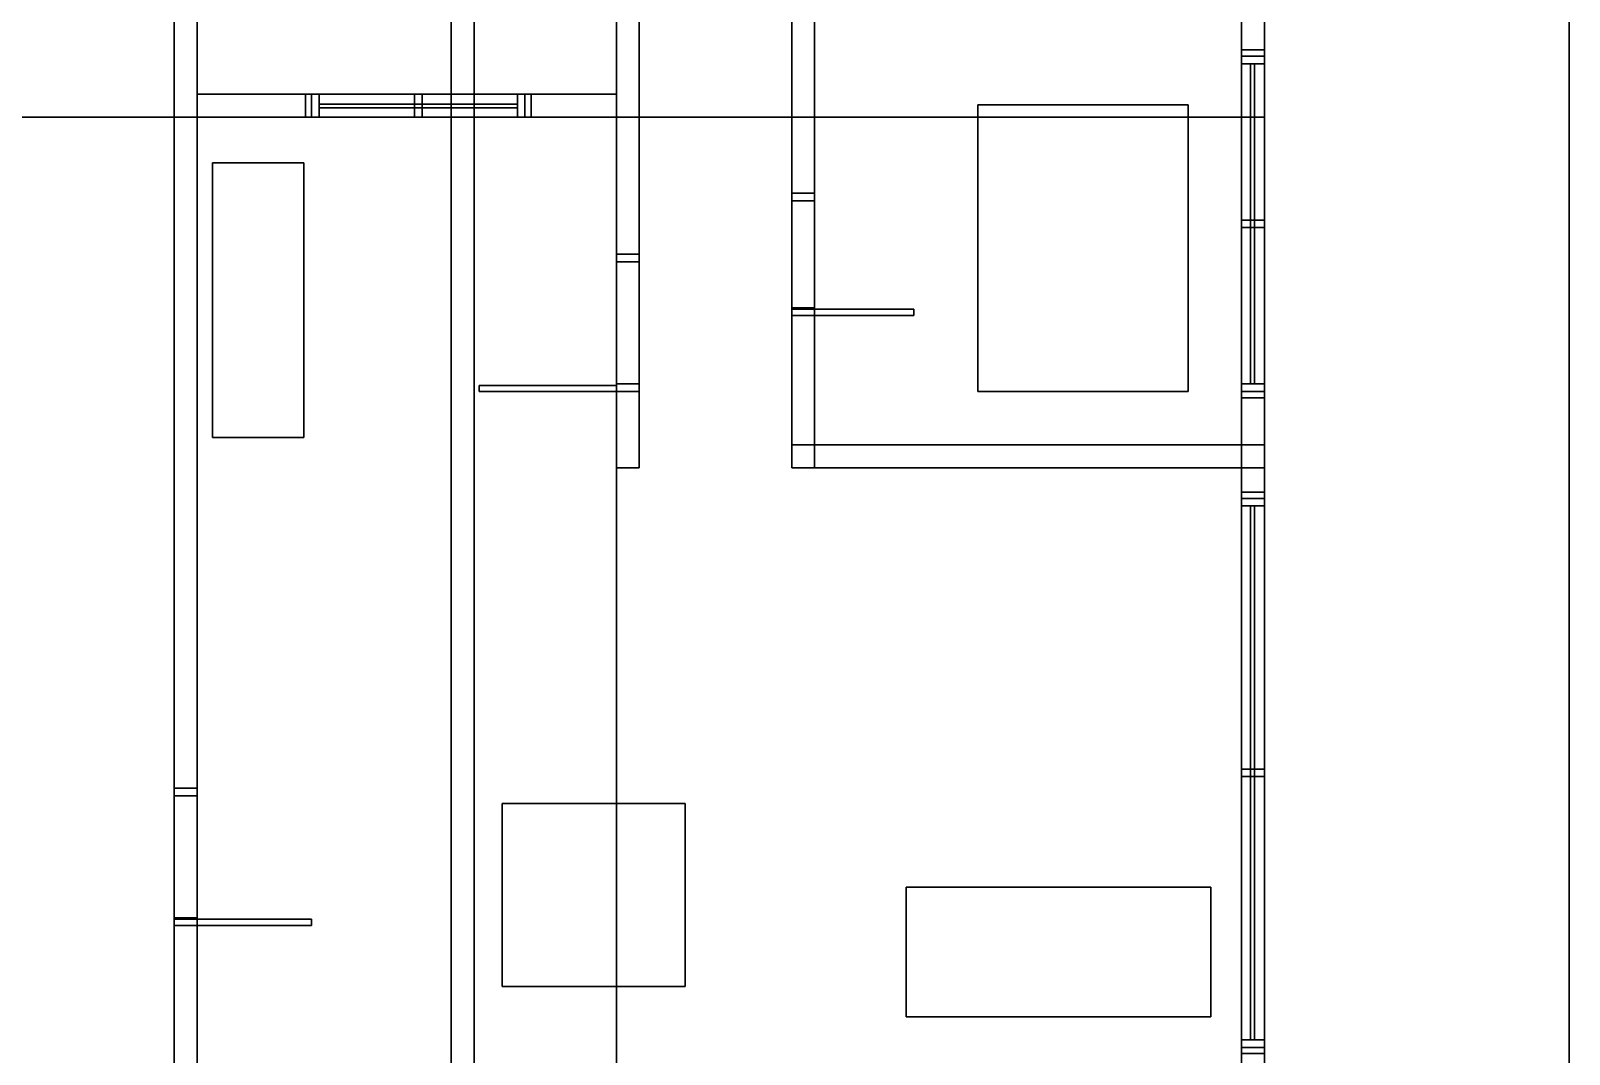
# Model space of a CAD drawing. Header units: metres. Extents: x 0 to 20, y 0 to 50.
# Drawn here: x 9.91 to 20, y 24.16 to 30.87 of the extents above; entities that cross this region are included whole.
import ezdxf

# ---------------------------------------------------------------- set-up
doc = ezdxf.new("R2010")
doc.units = ezdxf.units.M
doc.layers.add('MODELO_3D', color=7, linetype='Continuous')

msp = doc.modelspace()

# ---------------------------------------------------------------- linework, layer by layer
at = {"layer": 'MODELO_3D'}
for points in [[(0, 50, -0.25), (20, 50, -0.25), (20, 0, -0.25), (0, 0, -0.25)], [(20, 50, -0.05), (0, 50, -0.05), (0, 0, -0.05), (20, 0, -0.05)], [(20, 50, -0.25), (20, 50, -0.05), (20, 0, -0.05), (20, 0, -0.25)], [(2, 42, -0.15), (18, 42, -0.15), (18, 12, -0.15), (2, 12, -0.15)], [(18, 42), (2, 42), (2, 12), (18, 12)], [(17.849998, 12), (17.849998, 12, 4), (17.849998, 42, 4), (17.849998, 42)], [(17.849998, 42), (18, 42), (18, 12), (17.849998, 12)], [(18, 42, 4), (17.849998, 42, 4), (17.849998, 12, 4), (18, 12, 4)], [(17.849998, 12, 7.2), (17.849998, 12, 8.1), (17.849998, 42, 8.1), (17.849998, 42, 7.2)], [(17.849998, 42, 7.2), (18, 42, 7.2), (18, 12, 7.2), (17.849998, 12, 7.2)], [(18, 42, 8.1), (17.849998, 42, 8.1), (17.849998, 12, 8.1), (18, 12, 8.1)], [(18, 42, -0.15), (18, 42), (18, 12), (18, 12, -0.15)], [(18, 42), (18, 42, 4), (18, 12, 4), (18, 12)], [(18, 42, 7.2), (18, 42, 8.1), (18, 12, 8.1), (18, 12, 7.2)], [(2, 37, 4), (18, 37, 4), (18, 12, 4), (2, 12, 4)], [(18, 37, 4.2), (2, 37, 4.2), (2, 12, 4.2), (18, 12, 4.2)], [(18, 37, 4), (18, 37, 4.2), (18, 12, 4.2), (18, 12, 4)], [(10.85, 25.900002, 4.2), (10.85, 25.900002, 7.05), (10.85, 36, 7.05), (10.85, 36, 4.2)], [(10.85, 36, 4.2), (11, 36, 4.2), (11, 25.900002, 4.2), (10.85, 25.900002, 4.2)], [(11, 36, 7.05), (10.85, 36, 7.05), (10.85, 25.900002, 7.05), (11, 25.900002, 7.05)], [(11, 36, 4.2), (11, 36, 7.05), (11, 25.900002, 7.05), (11, 25.900002, 4.2)], [(12.666667, 12), (12.666667, 12, 4), (12.666667, 36, 4), (12.666667, 36)], [(12.666667, 36), (12.816667, 36), (12.816667, 12), (12.666667, 12)], [(12.816667, 36, 4), (12.666667, 36, 4), (12.666667, 12, 4), (12.816667, 12, 4)], [(12.816667, 36), (12.816667, 36, 4), (12.816667, 12, 4), (12.816667, 12)], [(9, 34.5, 7.05), (11, 34.5, 7.05), (11, 30.300001, 7.05), (9, 30.300001, 7.05)], [(11, 34.5, 7.2), (9, 34.5, 7.2), (9, 30.300001, 7.2), (11, 30.300001, 7.2)], [(11, 30.300001, 4.2), (11, 30.300001, 4.225), (11, 34.5, 4.225), (11, 34.5, 4.2)], [(11, 34.5, 4.2), (13.75, 34.5, 4.2), (13.75, 30.300001, 4.2), (11, 30.300001, 4.2)], [(13.75, 34.5, 4.225), (11, 34.5, 4.225), (11, 30.300001, 4.225), (13.75, 30.300001, 4.225)], [(11, 34.5, 7.05), (11, 34.5, 7.2), (11, 30.300001, 7.2), (11, 30.300001, 7.05)], [(13.75, 34.5, 4.2), (13.75, 34.5, 4.225), (13.75, 30.300001, 4.225), (13.75, 30.300001, 4.2)], [(13.75, 30.300001, 7.05), (13.75, 30.300001, 7.2), (13.75, 34.5, 7.2), (13.75, 34.5, 7.05)], [(13.75, 34.5, 7.05), (18, 34.5, 7.05), (18, 30.300001, 7.05), (13.75, 30.300001, 7.05)], [(18, 34.5, 7.2), (13.75, 34.5, 7.2), (13.75, 30.300001, 7.2), (18, 30.300001, 7.2)], [(18, 34.5, 7.05), (18, 34.5, 7.2), (18, 30.300001, 7.2), (18, 30.300001, 7.05)], [(14.900001, 29.799999, 4.2), (14.900001, 29.799999, 7.05), (14.900001, 33, 7.05), (14.900001, 33, 4.2)], [(14.900001, 33, 4.2), (15.05, 33, 4.2), (15.05, 29.799999, 4.2), (14.900001, 29.799999, 4.2)], [(15.05, 33, 7.05), (14.900001, 33, 7.05), (14.900001, 29.799999, 7.05), (15.05, 29.799999, 7.05)], [(15.05, 33, 4.2), (15.05, 33, 7.05), (15.05, 29.799999, 7.05), (15.05, 29.799999, 4.2)], [(17.849998, 30.700001, 4.2), (17.849998, 30.700001, 7.05), (17.849998, 32.5, 7.05), (17.849998, 32.5, 4.2)], [(17.849998, 32.5, 4.2), (18, 32.5, 4.2), (18, 30.700001, 4.2), (17.849998, 30.700001, 4.2)], [(18, 32.5, 7.05), (17.849998, 32.5, 7.05), (17.849998, 30.700001, 7.05), (18, 30.700001, 7.05)], [(18, 32.5, 4.2), (18, 32.5, 7.05), (18, 30.700001, 7.05), (18, 30.700001, 4.2)], [(13.75, 29.4, 4.2), (13.75, 29.4, 7.05), (13.75, 31.199999, 7.05), (13.75, 31.199999, 4.2)], [(13.75, 31.199999, 4.2), (13.9, 31.199999, 4.2), (13.9, 29.4, 4.2), (13.75, 29.4, 4.2)], [(13.9, 31.199999, 7.05), (13.75, 31.199999, 7.05), (13.75, 29.4, 7.05), (13.9, 29.4, 7.05)], [(13.9, 31.199999, 4.2), (13.9, 31.199999, 7.05), (13.9, 29.4, 7.05), (13.9, 29.4, 4.2)], [(17.849998, 28.460001, 5.065), (17.849998, 28.460001, 5.1), (17.849998, 30.74, 5.1), (17.849998, 30.74, 5.065)], [(17.849998, 30.74, 5.065), (17.849998, 30.74, 5.1), (18, 30.74, 5.1), (18, 30.74, 5.065)], [(17.849998, 30.74, 5.065), (18, 30.74, 5.065), (18, 28.460001, 5.065), (17.849998, 28.460001, 5.065)], [(18, 30.74, 5.1), (17.849998, 30.74, 5.1), (17.849998, 28.460001, 5.1), (18, 28.460001, 5.1)], [(17.849998, 28.5, 4.2), (17.849998, 28.5, 5.1), (17.849998, 30.700001, 5.1), (17.849998, 30.700001, 4.2)], [(17.849998, 30.700001, 4.2), (17.849998, 30.700001, 5.1), (18, 30.700001, 5.1), (18, 30.700001, 4.2)], [(17.849998, 30.700001, 4.2), (18, 30.700001, 4.2), (18, 28.5, 4.2), (17.849998, 28.5, 4.2)], [(18, 30.700001, 5.1), (17.849998, 30.700001, 5.1), (17.849998, 28.5, 5.1), (18, 28.5, 5.1)], [(17.849998, 28.5, 6.6), (17.849998, 28.5, 7.05), (17.849998, 30.700001, 7.05), (17.849998, 30.700001, 6.6)], [(17.849998, 30.700001, 6.6), (17.849998, 30.700001, 7.05), (18, 30.700001, 7.05), (18, 30.700001, 6.6)], [(17.849998, 30.700001, 6.6), (18, 30.700001, 6.6), (18, 28.5, 6.6), (17.849998, 28.5, 6.6)], [(18, 30.700001, 7.05), (17.849998, 30.700001, 7.05), (17.849998, 28.5, 7.05), (18, 28.5, 7.05)], [(17.849998, 28.5, 5.1), (17.849998, 28.5, 5.15), (17.849998, 30.700001, 5.15), (17.849998, 30.700001, 5.1)], [(17.849998, 30.700001, 5.1), (17.849998, 30.700001, 5.15), (18, 30.700001, 5.15), (18, 30.700001, 5.1)], [(17.849998, 30.700001, 5.1), (18, 30.700001, 5.1), (18, 28.5, 5.1), (17.849998, 28.5, 5.1)], [(18, 30.700001, 5.15), (17.849998, 30.700001, 5.15), (17.849998, 28.5, 5.15), (18, 28.5, 5.15)], [(17.849998, 28.5, 6.55), (17.849998, 28.5, 6.6), (17.849998, 30.700001, 6.6), (17.849998, 30.700001, 6.55)], [(17.849998, 30.700001, 6.55), (17.849998, 30.700001, 6.6), (18, 30.700001, 6.6), (18, 30.700001, 6.55)], [(17.849998, 30.700001, 6.55), (18, 30.700001, 6.55), (18, 28.5, 6.55), (17.849998, 28.5, 6.55)], [(18, 30.700001, 6.6), (17.849998, 30.700001, 6.6), (17.849998, 28.5, 6.6), (18, 28.5, 6.6)], [(18, 30.700001, 4.2), (18, 30.700001, 7.05), (17.849998, 30.700001, 7.05), (17.849998, 30.700001, 4.2)], [(17.849998, 30.65, 5.1), (17.849998, 30.65, 6.6), (17.849998, 30.699999, 6.6), (17.849998, 30.699999, 5.1)], [(17.849998, 30.699999, 5.1), (17.849998, 30.699999, 6.6), (18, 30.699999, 6.6), (18, 30.699999, 5.1)], [(17.849998, 30.699999, 5.1), (18, 30.699999, 5.1), (18, 30.65, 5.1), (17.849998, 30.65, 5.1)], [(18, 30.699999, 6.6), (17.849998, 30.699999, 6.6), (17.849998, 30.65, 6.6), (18, 30.65, 6.6)], [(18, 30.74, 5.065), (18, 30.74, 5.1), (18, 28.460001, 5.1), (18, 28.460001, 5.065)], [(18, 30.700001, 4.2), (18, 30.700001, 5.1), (18, 28.5, 5.1), (18, 28.5, 4.2)], [(18, 30.700001, 6.6), (18, 30.700001, 7.05), (18, 28.5, 7.05), (18, 28.5, 6.6)], [(18, 30.700001, 5.1), (18, 30.700001, 5.15), (18, 28.5, 5.15), (18, 28.5, 5.1)], [(18, 30.700001, 6.55), (18, 30.700001, 6.6), (18, 28.5, 6.6), (18, 28.5, 6.55)], [(18, 30.699999, 5.1), (18, 30.699999, 6.6), (18, 30.65, 6.6), (18, 30.65, 5.1)], [(18, 30.65, 5.1), (18, 30.65, 6.6), (17.849998, 30.65, 6.6), (17.849998, 30.65, 5.1)], [(17.91, 28.550001, 5.15), (17.91, 28.550001, 6.55), (17.91, 30.65, 6.55), (17.91, 30.65, 5.15)], [(17.91, 30.65, 5.15), (17.91, 30.65, 6.55), (17.935001, 30.65, 6.55), (17.935001, 30.65, 5.15)], [(17.91, 30.65, 5.15), (17.935001, 30.65, 5.15), (17.935001, 28.550001, 5.15), (17.91, 28.550001, 5.15)], [(17.935001, 30.65, 6.55), (17.91, 30.65, 6.55), (17.91, 28.550001, 6.55), (17.935001, 28.550001, 6.55)], [(17.935001, 30.65, 5.15), (17.935001, 30.65, 6.55), (17.935001, 28.550001, 6.55), (17.935001, 28.550001, 5.15)], [(11, 30.299999, 4.2), (11, 30.299999, 7.05), (11, 30.450001, 7.05), (11, 30.450001, 4.2)], [(11, 30.450001, 4.2), (11, 30.450001, 7.05), (11.75, 30.450001, 7.05), (11.75, 30.450001, 4.2)], [(11, 30.450001, 4.2), (11.75, 30.450001, 4.2), (11.75, 30.299999, 4.2), (11, 30.299999, 4.2)], [(11.75, 30.450001, 7.05), (11, 30.450001, 7.05), (11, 30.299999, 7.05), (11.75, 30.299999, 7.05)], [(11.71, 30.299999, 5.265), (11.71, 30.299999, 5.3), (11.71, 30.450001, 5.3), (11.71, 30.450001, 5.265)], [(11.71, 30.450001, 5.265), (11.71, 30.450001, 5.3), (13.19, 30.450001, 5.3), (13.19, 30.450001, 5.265)], [(11.71, 30.450001, 5.265), (13.19, 30.450001, 5.265), (13.19, 30.299999, 5.265), (11.71, 30.299999, 5.265)], [(13.19, 30.450001, 5.3), (11.71, 30.450001, 5.3), (11.71, 30.299999, 5.3), (13.19, 30.299999, 5.3)], [(11.75, 30.450001, 4.2), (11.75, 30.450001, 7.05), (11.75, 30.299999, 7.05), (11.75, 30.299999, 4.2)], [(11.75, 30.299999, 4.2), (11.75, 30.299999, 5.3), (11.75, 30.450001, 5.3), (11.75, 30.450001, 4.2)], [(11.75, 30.450001, 4.2), (11.75, 30.450001, 5.3), (13.15, 30.450001, 5.3), (13.15, 30.450001, 4.2)], [(11.75, 30.450001, 4.2), (13.15, 30.450001, 4.2), (13.15, 30.299999, 4.2), (11.75, 30.299999, 4.2)], [(13.15, 30.450001, 5.3), (11.75, 30.450001, 5.3), (11.75, 30.299999, 5.3), (13.15, 30.299999, 5.3)], [(11.75, 30.299999, 6.7), (11.75, 30.299999, 7.05), (11.75, 30.450001, 7.05), (11.75, 30.450001, 6.7)], [(11.75, 30.450001, 6.7), (11.75, 30.450001, 7.05), (13.15, 30.450001, 7.05), (13.15, 30.450001, 6.7)], [(11.75, 30.450001, 6.7), (13.15, 30.450001, 6.7), (13.15, 30.299999, 6.7), (11.75, 30.299999, 6.7)], [(13.15, 30.450001, 7.05), (11.75, 30.450001, 7.05), (11.75, 30.299999, 7.05), (13.15, 30.299999, 7.05)], [(11.75, 30.299999, 5.3), (11.75, 30.299999, 6.7), (11.75, 30.450001, 6.7), (11.75, 30.450001, 5.3)], [(11.75, 30.450001, 5.3), (11.75, 30.450001, 6.7), (11.799999, 30.450001, 6.7), (11.799999, 30.450001, 5.3)], [(11.75, 30.450001, 5.3), (11.799999, 30.450001, 5.3), (11.799999, 30.299999, 5.3), (11.75, 30.299999, 5.3)], [(11.799999, 30.450001, 6.7), (11.75, 30.450001, 6.7), (11.75, 30.299999, 6.7), (11.799999, 30.299999, 6.7)], [(11.75, 30.299999, 5.3), (11.75, 30.299999, 5.35), (11.75, 30.450001, 5.35), (11.75, 30.450001, 5.3)], [(11.75, 30.450001, 5.3), (11.75, 30.450001, 5.35), (13.15, 30.450001, 5.35), (13.15, 30.450001, 5.3)], [(11.75, 30.450001, 5.3), (13.15, 30.450001, 5.3), (13.15, 30.299999, 5.3), (11.75, 30.299999, 5.3)], [(13.15, 30.450001, 5.35), (11.75, 30.450001, 5.35), (11.75, 30.299999, 5.35), (13.15, 30.299999, 5.35)], [(11.75, 30.299999, 6.65), (11.75, 30.299999, 6.7), (11.75, 30.450001, 6.7), (11.75, 30.450001, 6.65)], [(11.75, 30.450001, 6.65), (11.75, 30.450001, 6.7), (13.15, 30.450001, 6.7), (13.15, 30.450001, 6.65)], [(11.75, 30.450001, 6.65), (13.15, 30.450001, 6.65), (13.15, 30.299999, 6.65), (11.75, 30.299999, 6.65)], [(13.15, 30.450001, 6.7), (11.75, 30.450001, 6.7), (11.75, 30.299999, 6.7), (13.15, 30.299999, 6.7)], [(11.799999, 30.450001, 5.3), (11.799999, 30.450001, 6.7), (11.799999, 30.299999, 6.7), (11.799999, 30.299999, 5.3)], [(11.8, 30.359999, 5.35), (11.8, 30.359999, 6.65), (11.8, 30.385, 6.65), (11.8, 30.385, 5.35)], [(11.8, 30.385, 5.35), (11.8, 30.385, 6.65), (13.099999, 30.385, 6.65), (13.099999, 30.385, 5.35)], [(11.8, 30.385, 5.35), (13.099999, 30.385, 5.35), (13.099999, 30.359999, 5.35), (11.8, 30.359999, 5.35)], [(13.099999, 30.385, 6.65), (11.8, 30.385, 6.65), (11.8, 30.359999, 6.65), (13.099999, 30.359999, 6.65)], [(12.425, 30.299999, 5.3), (12.425, 30.299999, 6.7), (12.425, 30.450001, 6.7), (12.425, 30.450001, 5.3)], [(12.425, 30.450001, 5.3), (12.425, 30.450001, 6.7), (12.474999, 30.450001, 6.7), (12.474999, 30.450001, 5.3)], [(12.425, 30.450001, 5.3), (12.474999, 30.450001, 5.3), (12.474999, 30.299999, 5.3), (12.425, 30.299999, 5.3)], [(12.474999, 30.450001, 6.7), (12.425, 30.450001, 6.7), (12.425, 30.299999, 6.7), (12.474999, 30.299999, 6.7)], [(12.474999, 30.450001, 5.3), (12.474999, 30.450001, 6.7), (12.474999, 30.299999, 6.7), (12.474999, 30.299999, 5.3)], [(13.099999, 30.385, 5.35), (13.099999, 30.385, 6.65), (13.099999, 30.359999, 6.65), (13.099999, 30.359999, 5.35)], [(13.1, 30.299999, 5.3), (13.1, 30.299999, 6.7), (13.1, 30.450001, 6.7), (13.1, 30.450001, 5.3)], [(13.1, 30.450001, 5.3), (13.1, 30.450001, 6.7), (13.15, 30.450001, 6.7), (13.15, 30.450001, 5.3)], [(13.1, 30.450001, 5.3), (13.15, 30.450001, 5.3), (13.15, 30.299999, 5.3), (13.1, 30.299999, 5.3)], [(13.15, 30.450001, 6.7), (13.1, 30.450001, 6.7), (13.1, 30.299999, 6.7), (13.15, 30.299999, 6.7)], [(13.15, 30.450001, 4.2), (13.15, 30.450001, 5.3), (13.15, 30.299999, 5.3), (13.15, 30.299999, 4.2)], [(13.15, 30.450001, 6.7), (13.15, 30.450001, 7.05), (13.15, 30.299999, 7.05), (13.15, 30.299999, 6.7)], [(13.15, 30.450001, 5.3), (13.15, 30.450001, 6.7), (13.15, 30.299999, 6.7), (13.15, 30.299999, 5.3)], [(13.15, 30.450001, 5.3), (13.15, 30.450001, 5.35), (13.15, 30.299999, 5.35), (13.15, 30.299999, 5.3)], [(13.15, 30.450001, 6.65), (13.15, 30.450001, 6.7), (13.15, 30.299999, 6.7), (13.15, 30.299999, 6.65)], [(13.15, 30.299999, 4.2), (13.15, 30.299999, 7.05), (13.15, 30.450001, 7.05), (13.15, 30.450001, 4.2)], [(13.15, 30.450001, 4.2), (13.15, 30.450001, 7.05), (13.75, 30.450001, 7.05), (13.75, 30.450001, 4.2)], [(13.15, 30.450001, 4.2), (13.75, 30.450001, 4.2), (13.75, 30.299999, 4.2), (13.15, 30.299999, 4.2)], [(13.75, 30.450001, 7.05), (13.15, 30.450001, 7.05), (13.15, 30.299999, 7.05), (13.75, 30.299999, 7.05)], [(13.19, 30.450001, 5.265), (13.19, 30.450001, 5.3), (13.19, 30.299999, 5.3), (13.19, 30.299999, 5.265)], [(13.75, 30.450001, 4.2), (13.75, 30.450001, 7.05), (13.75, 30.299999, 7.05), (13.75, 30.299999, 4.2)], [(16.119999, 28.5, 4.2), (16.119999, 28.5, 4.62), (16.119999, 30.380001, 4.62), (16.119999, 30.380001, 4.2)], [(16.119999, 30.380001, 4.2), (16.119999, 30.380001, 4.62), (17.5, 30.380001, 4.62), (17.5, 30.380001, 4.2)], [(16.119999, 30.380001, 4.2), (17.5, 30.380001, 4.2), (17.5, 28.5, 4.2), (16.119999, 28.5, 4.2)], [(17.5, 30.380001, 4.62), (16.119999, 30.380001, 4.62), (16.119999, 28.5, 4.62), (17.5, 28.5, 4.62)], [(16.119999, 28.5, 4.62), (16.119999, 28.5, 4.77), (16.119999, 30.380001, 4.77), (16.119999, 30.380001, 4.62)], [(16.119999, 30.380001, 4.62), (16.119999, 30.380001, 4.77), (17.5, 30.380001, 4.77), (17.5, 30.380001, 4.62)], [(16.119999, 30.380001, 4.62), (17.5, 30.380001, 4.62), (17.5, 28.5, 4.62), (16.119999, 28.5, 4.62)], [(17.5, 30.380001, 4.77), (16.119999, 30.380001, 4.77), (16.119999, 28.5, 4.77), (17.5, 28.5, 4.77)], [(17.5, 30.380001, 4.2), (17.5, 30.380001, 4.62), (17.5, 28.5, 4.62), (17.5, 28.5, 4.2)], [(17.5, 30.380001, 4.62), (17.5, 30.380001, 4.77), (17.5, 28.5, 4.77), (17.5, 28.5, 4.62)], [(11, 30.300001, 7.05), (11, 30.300001, 7.2), (9, 30.300001, 7.2), (9, 30.300001, 7.05)], [(9, 30.299999, 7.05), (9, 30.299999, 7.2), (11, 30.299999, 7.2), (11, 30.299999, 7.05)], [(9, 30.299999, 7.05), (11, 30.299999, 7.05), (11, 22.5, 7.05), (9, 22.5, 7.05)], [(11, 30.299999, 7.2), (9, 30.299999, 7.2), (9, 22.5, 7.2), (11, 22.5, 7.2)], [(13.75, 30.300001, 4.2), (13.75, 30.300001, 4.225), (11, 30.300001, 4.225), (11, 30.300001, 4.2)], [(11.75, 30.299999, 4.2), (11.75, 30.299999, 7.05), (11, 30.299999, 7.05), (11, 30.299999, 4.2)], [(11, 30.299999, 7.05), (11, 30.299999, 7.2), (11, 22.5, 7.2), (11, 22.5, 7.05)], [(11, 22.5, 7.05), (11, 22.5, 7.2), (11, 30.299999, 7.2), (11, 30.299999, 7.05)], [(11, 30.299999, 7.05), (11, 30.299999, 7.2), (13.75, 30.299999, 7.2), (13.75, 30.299999, 7.05)], [(11, 30.299999, 7.05), (13.75, 30.299999, 7.05), (13.75, 22.5, 7.05), (11, 22.5, 7.05)], [(13.75, 30.299999, 7.2), (11, 30.299999, 7.2), (11, 22.5, 7.2), (13.75, 22.5, 7.2)], [(13.19, 30.299999, 5.265), (13.19, 30.299999, 5.3), (11.71, 30.299999, 5.3), (11.71, 30.299999, 5.265)], [(13.15, 30.299999, 4.2), (13.15, 30.299999, 5.3), (11.75, 30.299999, 5.3), (11.75, 30.299999, 4.2)], [(13.15, 30.299999, 6.7), (13.15, 30.299999, 7.05), (11.75, 30.299999, 7.05), (11.75, 30.299999, 6.7)], [(11.799999, 30.299999, 5.3), (11.799999, 30.299999, 6.7), (11.75, 30.299999, 6.7), (11.75, 30.299999, 5.3)], [(13.15, 30.299999, 5.3), (13.15, 30.299999, 5.35), (11.75, 30.299999, 5.35), (11.75, 30.299999, 5.3)], [(13.15, 30.299999, 6.65), (13.15, 30.299999, 6.7), (11.75, 30.299999, 6.7), (11.75, 30.299999, 6.65)], [(13.099999, 30.359999, 5.35), (13.099999, 30.359999, 6.65), (11.8, 30.359999, 6.65), (11.8, 30.359999, 5.35)], [(12.474999, 30.299999, 5.3), (12.474999, 30.299999, 6.7), (12.425, 30.299999, 6.7), (12.425, 30.299999, 5.3)], [(13.15, 30.299999, 5.3), (13.15, 30.299999, 6.7), (13.1, 30.299999, 6.7), (13.1, 30.299999, 5.3)], [(13.75, 30.299999, 4.2), (13.75, 30.299999, 7.05), (13.15, 30.299999, 7.05), (13.15, 30.299999, 4.2)], [(18, 30.300001, 7.05), (18, 30.300001, 7.2), (13.75, 30.300001, 7.2), (13.75, 30.300001, 7.05)], [(13.75, 30.299999, 7.05), (13.75, 30.299999, 7.2), (13.75, 22.5, 7.2), (13.75, 22.5, 7.05)], [(13.75, 22.5, 7.05), (13.75, 22.5, 7.2), (13.75, 30.299999, 7.2), (13.75, 30.299999, 7.05)], [(13.75, 30.299999, 7.05), (13.75, 30.299999, 7.2), (18, 30.299999, 7.2), (18, 30.299999, 7.05)], [(13.75, 30.299999, 7.05), (18, 30.299999, 7.05), (18, 22.5, 7.05), (13.75, 22.5, 7.05)], [(18, 30.299999, 7.2), (13.75, 30.299999, 7.2), (13.75, 22.5, 7.2), (18, 22.5, 7.2)], [(18, 30.299999, 7.05), (18, 30.299999, 7.2), (18, 22.5, 7.2), (18, 22.5, 7.05)], [(11.099999, 28.200001, 4.2), (11.099999, 28.200001, 5.1), (11.099999, 30, 5.1), (11.099999, 30, 4.2)], [(11.099999, 30, 4.2), (11.099999, 30, 5.1), (11.7, 30, 5.1), (11.7, 30, 4.2)], [(11.099999, 30, 4.2), (11.7, 30, 4.2), (11.7, 28.200001, 4.2), (11.099999, 28.200001, 4.2)], [(11.7, 30, 5.1), (11.099999, 30, 5.1), (11.099999, 28.200001, 5.1), (11.7, 28.200001, 5.1)], [(11.7, 30, 4.2), (11.7, 30, 5.1), (11.7, 28.200001, 5.1), (11.7, 28.200001, 4.2)], [(14.900001, 29, 6.3), (14.900001, 29, 7.05), (14.900001, 29.799999, 7.05), (14.900001, 29.799999, 6.3)], [(14.900001, 29.799999, 6.3), (14.900001, 29.799999, 7.05), (15.05, 29.799999, 7.05), (15.05, 29.799999, 6.3)], [(14.900001, 29.799999, 6.3), (15.05, 29.799999, 6.3), (15.05, 29, 6.3), (14.900001, 29, 6.3)], [(15.05, 29.799999, 7.05), (14.900001, 29.799999, 7.05), (14.900001, 29, 7.05), (15.05, 29, 7.05)], [(14.900001, 29.75, 4.2), (14.900001, 29.75, 6.3), (14.900001, 29.799999, 6.3), (14.900001, 29.799999, 4.2)], [(14.900001, 29.799999, 4.2), (14.900001, 29.799999, 6.3), (15.05, 29.799999, 6.3), (15.05, 29.799999, 4.2)], [(14.900001, 29.799999, 4.2), (15.05, 29.799999, 4.2), (15.05, 29.75, 4.2), (14.900001, 29.75, 4.2)], [(15.05, 29.799999, 6.3), (14.900001, 29.799999, 6.3), (14.900001, 29.75, 6.3), (15.05, 29.75, 6.3)], [(14.900001, 29, 4.2), (14.900001, 29, 4.25), (14.900001, 29.799999, 4.25), (14.900001, 29.799999, 4.2)], [(14.900001, 29.799999, 4.2), (14.900001, 29.799999, 4.25), (15.05, 29.799999, 4.25), (15.05, 29.799999, 4.2)], [(14.900001, 29.799999, 4.2), (15.05, 29.799999, 4.2), (15.05, 29, 4.2), (14.900001, 29, 4.2)], [(15.05, 29.799999, 4.25), (14.900001, 29.799999, 4.25), (14.900001, 29, 4.25), (15.05, 29, 4.25)], [(14.900001, 29, 6.25), (14.900001, 29, 6.3), (14.900001, 29.799999, 6.3), (14.900001, 29.799999, 6.25)], [(14.900001, 29.799999, 6.25), (14.900001, 29.799999, 6.3), (15.05, 29.799999, 6.3), (15.05, 29.799999, 6.25)], [(14.900001, 29.799999, 6.25), (15.05, 29.799999, 6.25), (15.05, 29, 6.25), (14.900001, 29, 6.25)], [(15.05, 29.799999, 6.3), (14.900001, 29.799999, 6.3), (14.900001, 29, 6.3), (15.05, 29, 6.3)], [(15.05, 29.799999, 4.2), (15.05, 29.799999, 7.05), (14.900001, 29.799999, 7.05), (14.900001, 29.799999, 4.2)], [(15.05, 29.799999, 6.3), (15.05, 29.799999, 7.05), (15.05, 29, 7.05), (15.05, 29, 6.3)], [(15.05, 29.799999, 4.2), (15.05, 29.799999, 6.3), (15.05, 29.75, 6.3), (15.05, 29.75, 4.2)], [(15.05, 29.799999, 4.2), (15.05, 29.799999, 4.25), (15.05, 29, 4.25), (15.05, 29, 4.2)], [(15.05, 29.799999, 6.25), (15.05, 29.799999, 6.3), (15.05, 29, 6.3), (15.05, 29, 6.25)], [(15.05, 29.75, 4.2), (15.05, 29.75, 6.3), (14.900001, 29.75, 6.3), (14.900001, 29.75, 4.2)], [(17.849998, 29.575001, 5.1), (17.849998, 29.575001, 6.6), (17.849998, 29.625, 6.6), (17.849998, 29.625, 5.1)], [(17.849998, 29.625, 5.1), (17.849998, 29.625, 6.6), (18, 29.625, 6.6), (18, 29.625, 5.1)], [(17.849998, 29.625, 5.1), (18, 29.625, 5.1), (18, 29.575001, 5.1), (17.849998, 29.575001, 5.1)], [(18, 29.625, 6.6), (17.849998, 29.625, 6.6), (17.849998, 29.575001, 6.6), (18, 29.575001, 6.6)], [(18, 29.575001, 5.1), (18, 29.575001, 6.6), (17.849998, 29.575001, 6.6), (17.849998, 29.575001, 5.1)], [(18, 29.625, 5.1), (18, 29.625, 6.6), (18, 29.575001, 6.6), (18, 29.575001, 5.1)], [(13.75, 28.5, 6.3), (13.75, 28.5, 7.05), (13.75, 29.400002, 7.05), (13.75, 29.400002, 6.3)], [(13.75, 29.400002, 6.3), (13.75, 29.400002, 7.05), (13.9, 29.400002, 7.05), (13.9, 29.400002, 6.3)], [(13.75, 29.400002, 6.3), (13.9, 29.400002, 6.3), (13.9, 28.5, 6.3), (13.75, 28.5, 6.3)], [(13.9, 29.400002, 7.05), (13.75, 29.400002, 7.05), (13.75, 28.5, 7.05), (13.9, 28.5, 7.05)], [(13.75, 28.5, 4.2), (13.75, 28.5, 4.25), (13.75, 29.400002, 4.25), (13.75, 29.400002, 4.2)], [(13.75, 29.400002, 4.2), (13.75, 29.400002, 4.25), (13.9, 29.400002, 4.25), (13.9, 29.400002, 4.2)], [(13.75, 29.400002, 4.2), (13.9, 29.400002, 4.2), (13.9, 28.5, 4.2), (13.75, 28.5, 4.2)], [(13.9, 29.400002, 4.25), (13.75, 29.400002, 4.25), (13.75, 28.5, 4.25), (13.9, 28.5, 4.25)], [(13.75, 28.5, 6.25), (13.75, 28.5, 6.3), (13.75, 29.400002, 6.3), (13.75, 29.400002, 6.25)], [(13.75, 29.400002, 6.25), (13.75, 29.400002, 6.3), (13.9, 29.400002, 6.3), (13.9, 29.400002, 6.25)], [(13.75, 29.400002, 6.25), (13.9, 29.400002, 6.25), (13.9, 28.5, 6.25), (13.75, 28.5, 6.25)], [(13.9, 29.400002, 6.3), (13.75, 29.400002, 6.3), (13.75, 28.5, 6.3), (13.9, 28.5, 6.3)], [(13.75, 29.35, 4.2), (13.75, 29.35, 6.3), (13.75, 29.4, 6.3), (13.75, 29.4, 4.2)], [(13.75, 29.4, 4.2), (13.75, 29.4, 6.3), (13.9, 29.4, 6.3), (13.9, 29.4, 4.2)], [(13.75, 29.4, 4.2), (13.9, 29.4, 4.2), (13.9, 29.35, 4.2), (13.75, 29.35, 4.2)], [(13.9, 29.4, 6.3), (13.75, 29.4, 6.3), (13.75, 29.35, 6.3), (13.9, 29.35, 6.3)], [(13.9, 29.4, 4.2), (13.9, 29.4, 7.05), (13.75, 29.4, 7.05), (13.75, 29.4, 4.2)], [(13.9, 29.400002, 6.3), (13.9, 29.400002, 7.05), (13.9, 28.5, 7.05), (13.9, 28.5, 6.3)], [(13.9, 29.400002, 4.2), (13.9, 29.400002, 4.25), (13.9, 28.5, 4.25), (13.9, 28.5, 4.2)], [(13.9, 29.400002, 6.25), (13.9, 29.400002, 6.3), (13.9, 28.5, 6.3), (13.9, 28.5, 6.25)], [(13.9, 29.4, 4.2), (13.9, 29.4, 6.3), (13.9, 29.35, 6.3), (13.9, 29.35, 4.2)], [(13.9, 29.35, 4.2), (13.9, 29.35, 6.3), (13.75, 29.35, 6.3), (13.75, 29.35, 4.2)], [(14.900001, 29, 4.2), (14.900001, 29, 6.3), (14.900001, 29.049999, 6.3), (14.900001, 29.049999, 4.2)], [(14.900001, 29.049999, 4.2), (14.900001, 29.049999, 6.3), (15.05, 29.049999, 6.3), (15.05, 29.049999, 4.2)], [(14.900001, 29.049999, 4.2), (15.05, 29.049999, 4.2), (15.05, 29, 4.2), (14.900001, 29, 4.2)], [(15.05, 29.049999, 6.3), (14.900001, 29.049999, 6.3), (14.900001, 29, 6.3), (15.05, 29, 6.3)], [(14.900001, 29, 4.2), (14.900001, 29, 6.26), (14.900001, 29.040001, 6.26), (14.900001, 29.040001, 4.2)], [(14.900001, 29.040001, 4.2), (14.900001, 29.040001, 6.26), (15.7, 29.040001, 6.26), (15.7, 29.040001, 4.2)], [(14.900001, 29.040001, 4.2), (15.7, 29.040001, 4.2), (15.7, 29, 4.2), (14.900001, 29, 4.2)], [(15.7, 29.040001, 6.26), (14.900001, 29.040001, 6.26), (14.900001, 29, 6.26), (15.7, 29, 6.26)], [(14.900001, 28, 4.2), (14.900001, 28, 7.05), (14.900001, 29, 7.05), (14.900001, 29, 4.2)], [(14.900001, 29, 4.2), (14.900001, 29, 7.05), (15.05, 29, 7.05), (15.05, 29, 4.2)], [(14.900001, 29, 4.2), (15.05, 29, 4.2), (15.05, 28, 4.2), (14.900001, 28, 4.2)], [(15.05, 29, 7.05), (14.900001, 29, 7.05), (14.900001, 28, 7.05), (15.05, 28, 7.05)], [(15.05, 29, 6.3), (15.05, 29, 7.05), (14.900001, 29, 7.05), (14.900001, 29, 6.3)], [(15.05, 29, 4.2), (15.05, 29, 6.3), (14.900001, 29, 6.3), (14.900001, 29, 4.2)], [(15.05, 29, 4.2), (15.05, 29, 4.25), (14.900001, 29, 4.25), (14.900001, 29, 4.2)], [(15.05, 29, 6.25), (15.05, 29, 6.3), (14.900001, 29, 6.3), (14.900001, 29, 6.25)], [(15.7, 29, 4.2), (15.7, 29, 6.26), (14.900001, 29, 6.26), (14.900001, 29, 4.2)], [(15.05, 29.049999, 4.2), (15.05, 29.049999, 6.3), (15.05, 29, 6.3), (15.05, 29, 4.2)], [(15.05, 29, 4.2), (15.05, 29, 7.05), (15.05, 28, 7.05), (15.05, 28, 4.2)], [(15.7, 29.040001, 4.2), (15.7, 29.040001, 6.26), (15.7, 29, 6.26), (15.7, 29, 4.2)], [(12.85, 28.5, 4.2), (12.85, 28.5, 6.26), (12.85, 28.540001, 6.26), (12.85, 28.540001, 4.2)], [(12.85, 28.540001, 4.2), (12.85, 28.540001, 6.26), (13.75, 28.540001, 6.26), (13.75, 28.540001, 4.2)], [(12.85, 28.540001, 4.2), (13.75, 28.540001, 4.2), (13.75, 28.5, 4.2), (12.85, 28.5, 4.2)], [(13.75, 28.540001, 6.26), (12.85, 28.540001, 6.26), (12.85, 28.5, 6.26), (13.75, 28.5, 6.26)], [(13.75, 28.5, 4.2), (13.75, 28.5, 6.26), (12.85, 28.5, 6.26), (12.85, 28.5, 4.2)], [(13.75, 28.5, 4.2), (13.75, 28.5, 6.3), (13.75, 28.549999, 6.3), (13.75, 28.549999, 4.2)], [(13.75, 28.549999, 4.2), (13.75, 28.549999, 6.3), (13.9, 28.549999, 6.3), (13.9, 28.549999, 4.2)], [(13.75, 28.549999, 4.2), (13.9, 28.549999, 4.2), (13.9, 28.5, 4.2), (13.75, 28.5, 4.2)], [(13.9, 28.549999, 6.3), (13.75, 28.549999, 6.3), (13.75, 28.5, 6.3), (13.9, 28.5, 6.3)], [(13.75, 28.540001, 4.2), (13.75, 28.540001, 6.26), (13.75, 28.5, 6.26), (13.75, 28.5, 4.2)], [(13.75, 28, 4.2), (13.75, 28, 7.05), (13.75, 28.5, 7.05), (13.75, 28.5, 4.2)], [(13.75, 28.5, 4.2), (13.75, 28.5, 7.05), (13.9, 28.5, 7.05), (13.9, 28.5, 4.2)], [(13.75, 28.5, 4.2), (13.9, 28.5, 4.2), (13.9, 28, 4.2), (13.75, 28, 4.2)], [(13.9, 28.5, 7.05), (13.75, 28.5, 7.05), (13.75, 28, 7.05), (13.9, 28, 7.05)], [(13.9, 28.5, 6.3), (13.9, 28.5, 7.05), (13.75, 28.5, 7.05), (13.75, 28.5, 6.3)], [(13.9, 28.5, 4.2), (13.9, 28.5, 6.3), (13.75, 28.5, 6.3), (13.75, 28.5, 4.2)], [(13.9, 28.5, 4.2), (13.9, 28.5, 4.25), (13.75, 28.5, 4.25), (13.75, 28.5, 4.2)], [(13.9, 28.5, 6.25), (13.9, 28.5, 6.3), (13.75, 28.5, 6.3), (13.75, 28.5, 6.25)], [(13.9, 28.549999, 4.2), (13.9, 28.549999, 6.3), (13.9, 28.5, 6.3), (13.9, 28.5, 4.2)], [(13.9, 28.5, 4.2), (13.9, 28.5, 7.05), (13.9, 28, 7.05), (13.9, 28, 4.2)], [(17.5, 28.5, 4.2), (17.5, 28.5, 4.62), (16.119999, 28.5, 4.62), (16.119999, 28.5, 4.2)], [(17.5, 28.5, 4.62), (17.5, 28.5, 4.77), (16.119999, 28.5, 4.77), (16.119999, 28.5, 4.62)], [(17.849998, 28.5, 5.1), (17.849998, 28.5, 6.6), (17.849998, 28.549999, 6.6), (17.849998, 28.549999, 5.1)], [(17.849998, 28.549999, 5.1), (17.849998, 28.549999, 6.6), (18, 28.549999, 6.6), (18, 28.549999, 5.1)], [(17.849998, 28.549999, 5.1), (18, 28.549999, 5.1), (18, 28.5, 5.1), (17.849998, 28.5, 5.1)], [(18, 28.549999, 6.6), (17.849998, 28.549999, 6.6), (17.849998, 28.5, 6.6), (18, 28.5, 6.6)], [(17.849998, 27.799999, 4.2), (17.849998, 27.799999, 7.05), (17.849998, 28.5, 7.05), (17.849998, 28.5, 4.2)], [(17.849998, 28.5, 4.2), (17.849998, 28.5, 7.05), (18, 28.5, 7.05), (18, 28.5, 4.2)], [(17.849998, 28.5, 4.2), (18, 28.5, 4.2), (18, 27.799999, 4.2), (17.849998, 27.799999, 4.2)], [(18, 28.5, 7.05), (17.849998, 28.5, 7.05), (17.849998, 27.799999, 7.05), (18, 27.799999, 7.05)], [(18, 28.5, 4.2), (18, 28.5, 5.1), (17.849998, 28.5, 5.1), (17.849998, 28.5, 4.2)], [(18, 28.5, 6.6), (18, 28.5, 7.05), (17.849998, 28.5, 7.05), (17.849998, 28.5, 6.6)], [(18, 28.5, 5.1), (18, 28.5, 6.6), (17.849998, 28.5, 6.6), (17.849998, 28.5, 5.1)], [(18, 28.5, 5.1), (18, 28.5, 5.15), (17.849998, 28.5, 5.15), (17.849998, 28.5, 5.1)], [(18, 28.5, 6.55), (18, 28.5, 6.6), (17.849998, 28.5, 6.6), (17.849998, 28.5, 6.55)], [(18, 28.460001, 5.065), (18, 28.460001, 5.1), (17.849998, 28.460001, 5.1), (17.849998, 28.460001, 5.065)], [(17.935001, 28.550001, 5.15), (17.935001, 28.550001, 6.55), (17.91, 28.550001, 6.55), (17.91, 28.550001, 5.15)], [(18, 28.549999, 5.1), (18, 28.549999, 6.6), (18, 28.5, 6.6), (18, 28.5, 5.1)], [(18, 28.5, 4.2), (18, 28.5, 7.05), (18, 27.799999, 7.05), (18, 27.799999, 4.2)], [(11.7, 28.200001, 4.2), (11.7, 28.200001, 5.1), (11.099999, 28.200001, 5.1), (11.099999, 28.200001, 4.2)], [(14.900001, 28, 4.2), (14.900001, 28, 7.05), (14.900001, 28.150002, 7.05), (14.900001, 28.150002, 4.2)], [(14.900001, 28.150002, 4.2), (14.900001, 28.150002, 7.05), (18, 28.150002, 7.05), (18, 28.150002, 4.2)], [(14.900001, 28.150002, 4.2), (18, 28.150002, 4.2), (18, 28, 4.2), (14.900001, 28, 4.2)], [(18, 28.150002, 7.05), (14.900001, 28.150002, 7.05), (14.900001, 28, 7.05), (18, 28, 7.05)], [(18, 28.150002, 4.2), (18, 28.150002, 7.05), (18, 28, 7.05), (18, 28, 4.2)], [(13.9, 28, 4.2), (13.9, 28, 7.05), (13.75, 28, 7.05), (13.75, 28, 4.2)], [(18, 28, 4.2), (18, 28, 7.05), (14.900001, 28, 7.05), (14.900001, 28, 4.2)], [(15.05, 28, 4.2), (15.05, 28, 7.05), (14.900001, 28, 7.05), (14.900001, 28, 4.2)], [(17.849998, 24.16, 4.915), (17.849998, 24.16, 4.95), (17.849998, 27.84, 4.95), (17.849998, 27.84, 4.915)], [(17.849998, 27.84, 4.915), (17.849998, 27.84, 4.95), (18, 27.84, 4.95), (18, 27.84, 4.915)], [(17.849998, 27.84, 4.915), (18, 27.84, 4.915), (18, 24.16, 4.915), (17.849998, 24.16, 4.915)], [(18, 27.84, 4.95), (17.849998, 27.84, 4.95), (17.849998, 24.16, 4.95), (18, 24.16, 4.95)], [(17.849998, 24.200001, 4.2), (17.849998, 24.200001, 4.95), (17.849998, 27.799999, 4.95), (17.849998, 27.799999, 4.2)], [(17.849998, 27.799999, 4.2), (17.849998, 27.799999, 4.95), (18, 27.799999, 4.95), (18, 27.799999, 4.2)], [(17.849998, 27.799999, 4.2), (18, 27.799999, 4.2), (18, 24.200001, 4.2), (17.849998, 24.200001, 4.2)], [(18, 27.799999, 4.95), (17.849998, 27.799999, 4.95), (17.849998, 24.200001, 4.95), (18, 24.200001, 4.95)], [(17.849998, 24.200001, 6.85), (17.849998, 24.200001, 7.05), (17.849998, 27.799999, 7.05), (17.849998, 27.799999, 6.85)], [(17.849998, 27.799999, 6.85), (17.849998, 27.799999, 7.05), (18, 27.799999, 7.05), (18, 27.799999, 6.85)], [(17.849998, 27.799999, 6.85), (18, 27.799999, 6.85), (18, 24.200001, 6.85), (17.849998, 24.200001, 6.85)], [(18, 27.799999, 7.05), (17.849998, 27.799999, 7.05), (17.849998, 24.200001, 7.05), (18, 24.200001, 7.05)], [(17.849998, 27.75, 4.95), (17.849998, 27.75, 6.85), (17.849998, 27.799999, 6.85), (17.849998, 27.799999, 4.95)], [(17.849998, 27.799999, 4.95), (17.849998, 27.799999, 6.85), (18, 27.799999, 6.85), (18, 27.799999, 4.95)], [(17.849998, 27.799999, 4.95), (18, 27.799999, 4.95), (18, 27.75, 4.95), (17.849998, 27.75, 4.95)], [(18, 27.799999, 6.85), (17.849998, 27.799999, 6.85), (17.849998, 27.75, 6.85), (18, 27.75, 6.85)], [(17.849998, 24.200001, 4.95), (17.849998, 24.200001, 5), (17.849998, 27.799999, 5), (17.849998, 27.799999, 4.95)], [(17.849998, 27.799999, 4.95), (17.849998, 27.799999, 5), (18, 27.799999, 5), (18, 27.799999, 4.95)], [(17.849998, 27.799999, 4.95), (18, 27.799999, 4.95), (18, 24.200001, 4.95), (17.849998, 24.200001, 4.95)], [(18, 27.799999, 5), (17.849998, 27.799999, 5), (17.849998, 24.200001, 5), (18, 24.200001, 5)], [(17.849998, 24.200001, 6.8), (17.849998, 24.200001, 6.85), (17.849998, 27.799999, 6.85), (17.849998, 27.799999, 6.8)], [(17.849998, 27.799999, 6.8), (17.849998, 27.799999, 6.85), (18, 27.799999, 6.85), (18, 27.799999, 6.8)], [(17.849998, 27.799999, 6.8), (18, 27.799999, 6.8), (18, 24.200001, 6.8), (17.849998, 24.200001, 6.8)], [(18, 27.799999, 6.85), (17.849998, 27.799999, 6.85), (17.849998, 24.200001, 6.85), (18, 24.200001, 6.85)], [(18, 27.799999, 4.2), (18, 27.799999, 7.05), (17.849998, 27.799999, 7.05), (17.849998, 27.799999, 4.2)], [(18, 27.84, 4.915), (18, 27.84, 4.95), (18, 24.16, 4.95), (18, 24.16, 4.915)], [(18, 27.799999, 4.2), (18, 27.799999, 4.95), (18, 24.200001, 4.95), (18, 24.200001, 4.2)], [(18, 27.799999, 6.85), (18, 27.799999, 7.05), (18, 24.200001, 7.05), (18, 24.200001, 6.85)], [(18, 27.799999, 4.95), (18, 27.799999, 6.85), (18, 27.75, 6.85), (18, 27.75, 4.95)], [(18, 27.799999, 4.95), (18, 27.799999, 5), (18, 24.200001, 5), (18, 24.200001, 4.95)], [(18, 27.799999, 6.8), (18, 27.799999, 6.85), (18, 24.200001, 6.85), (18, 24.200001, 6.8)], [(18, 27.75, 4.95), (18, 27.75, 6.85), (17.849998, 27.75, 6.85), (17.849998, 27.75, 4.95)], [(17.91, 24.25, 5), (17.91, 24.25, 6.8), (17.91, 27.75, 6.8), (17.91, 27.75, 5)], [(17.91, 27.75, 5), (17.91, 27.75, 6.8), (17.935001, 27.75, 6.8), (17.935001, 27.75, 5)], [(17.91, 27.75, 5), (17.935001, 27.75, 5), (17.935001, 24.25, 5), (17.91, 24.25, 5)], [(17.935001, 27.75, 6.8), (17.91, 27.75, 6.8), (17.91, 24.25, 6.8), (17.935001, 24.25, 6.8)], [(17.935001, 27.75, 5), (17.935001, 27.75, 6.8), (17.935001, 24.25, 6.8), (17.935001, 24.25, 5)], [(17.849998, 25.975, 4.95), (17.849998, 25.975, 6.85), (17.849998, 26.025, 6.85), (17.849998, 26.025, 4.95)], [(17.849998, 26.025, 4.95), (17.849998, 26.025, 6.85), (18, 26.025, 6.85), (18, 26.025, 4.95)], [(17.849998, 26.025, 4.95), (18, 26.025, 4.95), (18, 25.975, 4.95), (17.849998, 25.975, 4.95)], [(18, 26.025, 6.85), (17.849998, 26.025, 6.85), (17.849998, 25.975, 6.85), (18, 25.975, 6.85)], [(18, 25.975, 4.95), (18, 25.975, 6.85), (17.849998, 25.975, 6.85), (17.849998, 25.975, 4.95)], [(18, 26.025, 4.95), (18, 26.025, 6.85), (18, 25.975, 6.85), (18, 25.975, 4.95)], [(10.85, 25, 6.3), (10.85, 25, 7.05), (10.85, 25.900002, 7.05), (10.85, 25.900002, 6.3)], [(10.85, 25.900002, 6.3), (10.85, 25.900002, 7.05), (11, 25.900002, 7.05), (11, 25.900002, 6.3)], [(10.85, 25.900002, 6.3), (11, 25.900002, 6.3), (11, 25, 6.3), (10.85, 25, 6.3)], [(11, 25.900002, 7.05), (10.85, 25.900002, 7.05), (10.85, 25, 7.05), (11, 25, 7.05)], [(10.85, 25, 4.2), (10.85, 25, 4.25), (10.85, 25.900002, 4.25), (10.85, 25.900002, 4.2)], [(10.85, 25.900002, 4.2), (10.85, 25.900002, 4.25), (11, 25.900002, 4.25), (11, 25.900002, 4.2)], [(10.85, 25.900002, 4.2), (11, 25.900002, 4.2), (11, 25, 4.2), (10.85, 25, 4.2)], [(11, 25.900002, 4.25), (10.85, 25.900002, 4.25), (10.85, 25, 4.25), (11, 25, 4.25)], [(10.85, 25, 6.25), (10.85, 25, 6.3), (10.85, 25.900002, 6.3), (10.85, 25.900002, 6.25)], [(10.85, 25.900002, 6.25), (10.85, 25.900002, 6.3), (11, 25.900002, 6.3), (11, 25.900002, 6.25)], [(10.85, 25.900002, 6.25), (11, 25.900002, 6.25), (11, 25, 6.25), (10.85, 25, 6.25)], [(11, 25.900002, 6.3), (10.85, 25.900002, 6.3), (10.85, 25, 6.3), (11, 25, 6.3)], [(11, 25.900002, 4.2), (11, 25.900002, 7.05), (10.85, 25.900002, 7.05), (10.85, 25.900002, 4.2)], [(10.85, 25.85, 4.2), (10.85, 25.85, 6.3), (10.85, 25.9, 6.3), (10.85, 25.9, 4.2)], [(10.85, 25.9, 4.2), (10.85, 25.9, 6.3), (11, 25.9, 6.3), (11, 25.9, 4.2)], [(10.85, 25.9, 4.2), (11, 25.9, 4.2), (11, 25.85, 4.2), (10.85, 25.85, 4.2)], [(11, 25.9, 6.3), (10.85, 25.9, 6.3), (10.85, 25.85, 6.3), (11, 25.85, 6.3)], [(11, 25.85, 4.2), (11, 25.85, 6.3), (10.85, 25.85, 6.3), (10.85, 25.85, 4.2)], [(11, 25.900002, 6.3), (11, 25.900002, 7.05), (11, 25, 7.05), (11, 25, 6.3)], [(11, 25.900002, 4.2), (11, 25.900002, 4.25), (11, 25, 4.25), (11, 25, 4.2)], [(11, 25.900002, 6.25), (11, 25.900002, 6.3), (11, 25, 6.3), (11, 25, 6.25)], [(11, 25.9, 4.2), (11, 25.9, 6.3), (11, 25.85, 6.3), (11, 25.85, 4.2)], [(13, 24.6, 4.9), (13, 24.6, 4.96), (13, 25.800001, 4.96), (13, 25.800001, 4.9)], [(13, 25.800001, 4.9), (13, 25.800001, 4.96), (14.200001, 25.800001, 4.96), (14.200001, 25.800001, 4.9)], [(13, 25.800001, 4.9), (14.200001, 25.800001, 4.9), (14.200001, 24.6, 4.9), (13, 24.6, 4.9)], [(14.200001, 25.800001, 4.96), (13, 25.800001, 4.96), (13, 24.6, 4.96), (14.200001, 24.6, 4.96)], [(14.200001, 25.800001, 4.9), (14.200001, 25.800001, 4.96), (14.200001, 24.6, 4.96), (14.200001, 24.6, 4.9)], [(15.65, 24.400002, 4.2), (15.65, 24.400002, 4.9), (15.65, 25.25, 4.9), (15.65, 25.25, 4.2)], [(15.65, 25.25, 4.2), (15.65, 25.25, 4.9), (17.65, 25.25, 4.9), (17.65, 25.25, 4.2)], [(15.65, 25.25, 4.2), (17.65, 25.25, 4.2), (17.65, 24.400002, 4.2), (15.65, 24.400002, 4.2)], [(17.65, 25.25, 4.9), (15.65, 25.25, 4.9), (15.65, 24.400002, 4.9), (17.65, 24.400002, 4.9)], [(17.65, 25.25, 4.2), (17.65, 25.25, 4.9), (17.65, 24.400002, 4.9), (17.65, 24.400002, 4.2)], [(10.85, 25, 4.2), (10.85, 25, 6.3), (10.85, 25.049999, 6.3), (10.85, 25.049999, 4.2)], [(10.85, 25.049999, 4.2), (10.85, 25.049999, 6.3), (11, 25.049999, 6.3), (11, 25.049999, 4.2)], [(10.85, 25.049999, 4.2), (11, 25.049999, 4.2), (11, 25, 4.2), (10.85, 25, 4.2)], [(11, 25.049999, 6.3), (10.85, 25.049999, 6.3), (10.85, 25, 6.3), (11, 25, 6.3)], [(10.85, 25, 4.2), (10.85, 25, 6.26), (10.85, 25.040001, 6.26), (10.85, 25.040001, 4.2)], [(10.85, 25.040001, 4.2), (10.85, 25.040001, 6.26), (11.75, 25.040001, 6.26), (11.75, 25.040001, 4.2)], [(10.85, 25.040001, 4.2), (11.75, 25.040001, 4.2), (11.75, 25, 4.2), (10.85, 25, 4.2)], [(11.75, 25.040001, 6.26), (10.85, 25.040001, 6.26), (10.85, 25, 6.26), (11.75, 25, 6.26)], [(11, 25.049999, 4.2), (11, 25.049999, 6.3), (11, 25, 6.3), (11, 25, 4.2)], [(11.75, 25.040001, 4.2), (11.75, 25.040001, 6.26), (11.75, 25, 6.26), (11.75, 25, 4.2)], [(10.85, 13.900001, 4.2), (10.85, 13.900001, 7.05), (10.85, 25, 7.05), (10.85, 25, 4.2)], [(10.85, 25, 4.2), (10.85, 25, 7.05), (11, 25, 7.05), (11, 25, 4.2)], [(10.85, 25, 4.2), (11, 25, 4.2), (11, 13.900001, 4.2), (10.85, 13.900001, 4.2)], [(11, 25, 7.05), (10.85, 25, 7.05), (10.85, 13.900001, 7.05), (11, 13.900001, 7.05)], [(11, 25, 6.3), (11, 25, 7.05), (10.85, 25, 7.05), (10.85, 25, 6.3)], [(11, 25, 4.2), (11, 25, 6.3), (10.85, 25, 6.3), (10.85, 25, 4.2)], [(11, 25, 4.2), (11, 25, 4.25), (10.85, 25, 4.25), (10.85, 25, 4.2)], [(11, 25, 6.25), (11, 25, 6.3), (10.85, 25, 6.3), (10.85, 25, 6.25)], [(11.75, 25, 4.2), (11.75, 25, 6.26), (10.85, 25, 6.26), (10.85, 25, 4.2)], [(11, 25, 4.2), (11, 25, 7.05), (11, 13.900001, 7.05), (11, 13.900001, 4.2)], [(14.200001, 24.6, 4.9), (14.200001, 24.6, 4.96), (13, 24.6, 4.96), (13, 24.6, 4.9)], [(17.65, 24.400002, 4.2), (17.65, 24.400002, 4.9), (15.65, 24.400002, 4.9), (15.65, 24.400002, 4.2)], [(17.849998, 24.200001, 4.95), (17.849998, 24.200001, 6.85), (17.849998, 24.25, 6.85), (17.849998, 24.25, 4.95)], [(17.849998, 24.25, 4.95), (17.849998, 24.25, 6.85), (18, 24.25, 6.85), (18, 24.25, 4.95)], [(17.849998, 24.25, 4.95), (18, 24.25, 4.95), (18, 24.200001, 4.95), (17.849998, 24.200001, 4.95)], [(18, 24.25, 6.85), (17.849998, 24.25, 6.85), (17.849998, 24.200001, 6.85), (18, 24.200001, 6.85)], [(17.935001, 24.25, 5), (17.935001, 24.25, 6.8), (17.91, 24.25, 6.8), (17.91, 24.25, 5)], [(18, 24.25, 4.95), (18, 24.25, 6.85), (18, 24.200001, 6.85), (18, 24.200001, 4.95)], [(17.849998, 22.700001, 4.2), (17.849998, 22.700001, 7.05), (17.849998, 24.200001, 7.05), (17.849998, 24.200001, 4.2)], [(17.849998, 24.200001, 4.2), (17.849998, 24.200001, 7.05), (18, 24.200001, 7.05), (18, 24.200001, 4.2)], [(17.849998, 24.200001, 4.2), (18, 24.200001, 4.2), (18, 22.700001, 4.2), (17.849998, 22.700001, 4.2)], [(18, 24.200001, 7.05), (17.849998, 24.200001, 7.05), (17.849998, 22.700001, 7.05), (18, 22.700001, 7.05)], [(18, 24.200001, 4.2), (18, 24.200001, 4.95), (17.849998, 24.200001, 4.95), (17.849998, 24.200001, 4.2)], [(18, 24.200001, 6.85), (18, 24.200001, 7.05), (17.849998, 24.200001, 7.05), (17.849998, 24.200001, 6.85)], [(18, 24.200001, 4.95), (18, 24.200001, 6.85), (17.849998, 24.200001, 6.85), (17.849998, 24.200001, 4.95)], [(18, 24.200001, 4.95), (18, 24.200001, 5), (17.849998, 24.200001, 5), (17.849998, 24.200001, 4.95)], [(18, 24.200001, 6.8), (18, 24.200001, 6.85), (17.849998, 24.200001, 6.85), (17.849998, 24.200001, 6.8)], [(18, 24.16, 4.915), (18, 24.16, 4.95), (17.849998, 24.16, 4.95), (17.849998, 24.16, 4.915)], [(18, 24.200001, 4.2), (18, 24.200001, 7.05), (18, 22.700001, 7.05), (18, 22.700001, 4.2)]]:
    msp.add_3dface(points, dxfattribs=at)

doc.saveas('drawing.dxf')
